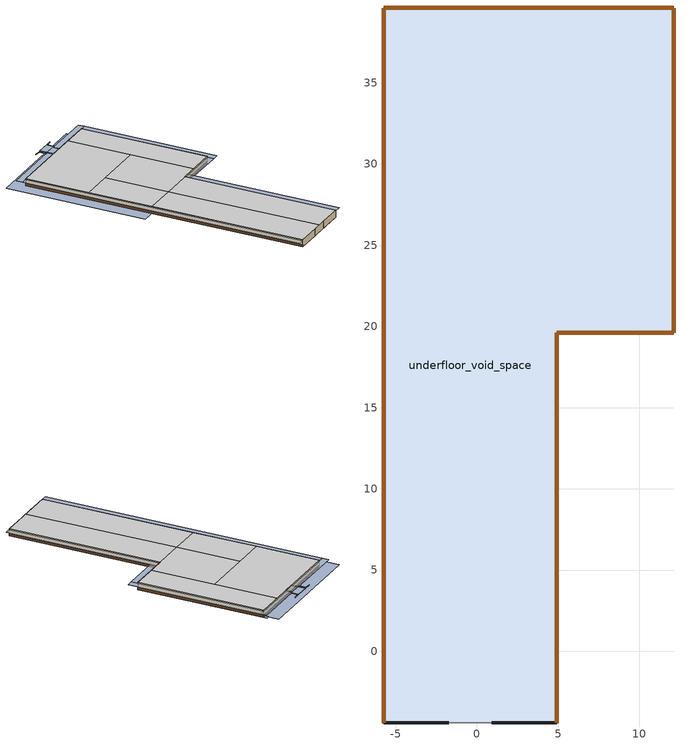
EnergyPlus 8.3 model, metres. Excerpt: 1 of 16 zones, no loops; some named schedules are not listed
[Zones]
underfloor_void_space
 floor adiabatic (floor_slab_1): 12.1,19.6 4.91,19.6 4.91,39.6 12.1,39.6 z0; 4.91,-4.41 -5.72,-4.41 -5.72,39.6 4.91,39.6 z0
 wall outside (insulated_metal_panel_wall_5): 0.91,-4.41 4.91,-4.41 4.91,19.6 12.1,19.6 12.1,39.6 -5.72,39.6 -5.72,-4.41 -1.72,-4.41 z0:1.12
 wall adiabatic (internal_partition_9): -1.72,-4.41 0.91,-4.41 z0:1.12
 door (plenum_concrete_base_wall_7): 4.91,-4.41 4.91,19.59 / 4.91,19.6 12.1,19.6 / 12.1,19.6 12.1,39.6 / 12.1,39.6 -5.72,39.6 / -5.72,39.59 -5.72,-4.41 z0:0.35
 ceiling to central (internal_floor_3): -0.41,19.6 7.75,19.6 7.75,29.6 -0.41,29.6 z1.12
 ceiling to neOff (internal_floor_noCarpet): 7.75,19.6 12.1,19.6 12.1,39.6 7.75,39.6 z1.12
 ceiling to seOff (internal_floor_3): -0.41,-4.41 4.91,-4.41 4.91,19.6 -0.41,19.6 z1.12
 ceiling to nwOff (internal_floor_noCarpet): -5.72,19.6 -0.41,19.6 -0.41,29.6 -5.72,29.6 z1.12
 ceiling to swOff (internal_floor_3): -5.72,-4.41 -0.41,-4.41 -0.41,19.6 -5.72,19.6 z1.12
 ceiling to largeConf (internal_floor_noCarpet): -5.72,29.6 7.75,29.6 7.75,39.6 -5.72,39.6 z1.12
shading: 1.88,41.75 2.88,41.75 / 2.88,41.75 2.88,40.61 / 2.88,40.61 3.18,40.61 / 3.18,40.61 3.19,39.6 / 3.19,39.6 4.98,39.6 / 4.98,39.6 4.98,40.61 / 4.98,40.61 5.28,40.61 / 5.28,40.61 5.28,41.75 / 5.28,41.75 6.28,41.75 z1.02:1.12; -5.72,-4.41 -6.72,-4.41 -6.72,39.6 -5.72,39.6 z1.02; 5.91,-4.41 4.91,-4.41 4.91,19.6 5.91,19.6 z1.02; 12.1,18.6 5.92,18.6 5.92,19.6 12.1,19.6 z1.02; 13.1,18.59 12.1,18.59 12.1,39.6 13.1,39.6 z1.02; 4.98,39.6 3.19,39.6 3.18,40.61 4.98,40.61 z1.02; 5.28,40.61 4.98,40.61 4.98,41.75 5.28,41.75 z1.02; 4.98,40.61 2.88,40.61 2.88,41.75 4.98,41.75 z1.02; 3.19,39.6 4.98,39.6 4.98,40.61 3.18,40.61 z1.12; 3.18,40.61 5.28,40.61 5.28,41.75 3.17,41.75 z1.12; 3.18,39.61 -6.72,39.6 -6.72,40.6 3.18,40.61 z1.02; 13.1,39.61 4.98,39.6 4.98,40.6 13.1,40.61 z1.02; 11.65,19.6 12.1,19.6 12.1,40.2 11.65,40.2 z0; -7.72,19.6 11.65,19.6 11.65,41.75 -7.72,41.75 z0
[Building]
Building: North Axis {deg}=15; Terrain=Suburbs; Loads Convergence Tolerance Value=0.04; Temperature Convergence Tolerance Value {deltaC}=0.4; Solar Distribution=FullExterior; Maximum Number of Warmup Days=25; Minimum Number of Warmup Days=6
[Site:Location]
Pittsburgh PA USA: Latitude {deg}=40.36; Longitude {deg}=-79.92; Time Zone {hr}=-5; Elevation {m}=388
[SizingPeriod:DesignDay] Day of Month=15; Humidity Condition Type=WetBulb; Barometric Pressure {Pa}=96749.9; Wind Direction {deg}=0; Rain Indicator=No; Snow Indicator=No
Name | Month | Day Type | Maximum Dry-Bulb Temperature {C} | Daily Dry-Bulb Temperature Range {deltaC} | Wetbulb or DewPoint at Maximum Dry-Bulb {C} | Wind Speed {m/s} | Daylight Saving Time Indicator | Sky Clearness
Summer Design Day in Pittsburgh PA 99.6 | 7 | SummerDesignDay | 32.2 | 9.8 | 22.4 | 0 | Yes | 0.98
Winter Design Day in Pittsburgh PA 99.6 | 1 | WinterDesignDay | -14.7 | 0 | -14.7 | 11.2 | No | 0
[Site:GroundTemperature:BuildingSurface]
18, 18, 18, 18, 18, 18, 18, 18, 18, 18, 18, 18
[Site:GroundTemperature:FCfactorMethod]
January Ground Temperature {C}=2.1; February Ground Temperature {C}=1.21; March Ground Temperature {C}=2.79; April Ground Temperature {C}=5.27; May Ground Temperature {C}=11.76; June Ground Temperature {C}=16.77; July Ground Temperature {C}=20.14; August Ground Temperature {C}=21.17; September Ground Temperature {C}=19.42; October Ground Temperature {C}=15.53; November Ground Temperature {C}=10.34; December Ground Temperature {C}=5.52
[Site:GroundTemperature:Shallow]
14, 14, 14, 14, 14, 14, 14, 14, 14, 14, 14, 14
[Site:GroundTemperature:Deep]
14, 14, 14, 14, 14, 14, 14, 14, 14, 14, 14, 14
[Site:GroundReflectance]
0.2, 0.2, 0.2, 0.2, 0.2, 0.2, 0.2, 0.2, 0.2, 0.2, 0.2, 0.2
[Site:GroundReflectance:SnowModifier]
2, 2
[Material]
aerated_concrete_20cm: Rough, 0.2, 1.13, 2000, 1000, 0.9, 0.6, 0.6
aerated_concrete_30cm: Rough, 0.3, 1.13, 2000, 1000, 0.9, 0.6, 0.6
aerated_concrete_1cm: Rough, 0.05, 1.13, 2000, 1000, 0.9, 0.6, 0.6
steel_5mm: Rough, 0.05, 45, 7800, 480, 0.9, 0.6, 0.6
foam_polyisocyanate_105mm: Rough, 0.105, 0.03, 45, 1470, 0.9, 0.6, 0.6
gypsum_plasterboard_25mm: Rough, 0.025, 0.25, 900, 1000, 0.9, 0.5, 0.5
[Material:NoMass] Roughness=Rough; Thermal Absorptance=0.9; Solar Absorptance=0.7; Visible Absorptance=0.7
Name | Thermal Resistance {m2-K/W}
carpet | 0.28
air_gap_10mm | 0.15
[WindowMaterial:SimpleGlazingSystem]
iw_ext_win_simple: U-Factor #CaliPara4:External Window U,=2.085; was 0.292 Solar Heat Gain Coefficient #CaliPara5:External Window SHGC,=0.446; Visible Transmittance=0.252
[WindowMaterial:Shade]
internal_shade_30004: Solar Transmittance=0.05; Solar Reflectance=0.35; Visible Transmittance=0.05; Visible Reflectance=0.35; Infrared Hemispherical Emissivity=0.9; Infrared Transmittance=0; Thickness {m}=0.005; Conductivity {W/m-K}=0.1; Shade to Glass Distance {m}=0.05; Top Opening Multiplier=0; Bottom Opening Multiplier=0; Left-Side Opening Multiplier=0; Right-Side Opening Multiplier=0; Airflow Permeability=0
[WindowMaterial:Blind] Slat Orientation=Horizontal; Slat Infrared Hemispherical Transmittance=0; Blind Top Opening Multiplier=0.5; Blind Bottom Opening Multiplier=0.5; Blind Left Side Opening Multiplier=0.5; Blind Right Side Opening Multiplier=0.5; Minimum Slat Angle {deg}=0
Name | Slat Width {m} | Slat Separation {m} | Slat Thickness {m} | Slat Angle {deg} | Slat Conductivity {W/m-K} | Slat Beam Solar Transmittance | Front Side Slat Beam Solar Reflectance | Back Side Slat Beam Solar Reflectance | Slat Diffuse Solar Transmittance | Front Side Slat Diffuse Solar Reflectance | Back Side Slat Diffuse Solar Reflectance | Slat Beam Visible Transmittance | Front Side Slat Beam Visible Reflectance | Back Side Slat Beam Visible Reflectance | Slat Diffuse Visible Transmittance | Front Side Slat Diffuse Visible Reflectance | Back Side Slat Diffuse Visible Reflectance | Front Side Slat Infrared Hemispherical Emissivity | Back Side Slat Infrared Hemispherical Emissivity | Blind to Glass Distance {m} | Maximum Slat Angle {deg}
external_reflector_30001 | 0.37 | 0.37 | 0.01 | 0 | 1 | 0.332 | 0.5 | 0.1 | 0.332 | 0.5 | 0.1 | 0.337 | 0.5 | 0.1 | 0.337 | 0.5 | 0.1 | 0.84 | 0.84 | 1 | 90
blind_3002 | 0.007 | 0.005 | 0.0002 | 20 | 221 | 0 | 0.8 | 0.8 | 0 | 0.8 | 0.8 | 0 | 0.8 | 0.8 | 0 | 0.8 | 0.8 | 0.9 | 0.9 | 0.02 | 0
[Construction]
floor_slab_1: aerated_concrete_20cm
insulated_metal_panel_wall_5: steel_5mm, foam_polyisocyanate_105mm, steel_5mm
plenum_concrete_base_wall_7: aerated_concrete_30cm
internal_partition_9: gypsum_plasterboard_25mm, air_gap_10mm, gypsum_plasterboard_25mm
lowe_double_layer_inside_blind_2001: iw_ext_win_simple, blind_3002
lowe_double_layer_inside_shade_2003: iw_ext_win_simple, internal_shade_30004
lowe_double_layer_outside_reflector_2004: external_reflector_30001, iw_ext_win_simple
lowe_double_layer_outside_blind_2006: blind_3002, iw_ext_win_simple
internal_floor_3: carpet, aerated_concrete_1cm
internal_floor_noCarpet: aerated_concrete_1cm
[WindowProperty:ShadingControl] Shading Control Type=AlwaysOn; Shading Control Is Scheduled=No; Glare Control Is Active=No; Setpoint 2 {W/m2 or deg C}=0
Name | Shading Type | Construction with Shading | Type of Slat Angle Control for Blinds
interior_blind_control_1001 | InteriorBlind | lowe_double_layer_inside_blind_2001 | FixedSlatAngle
interior_shade_control_1003 | InteriorShade | lowe_double_layer_inside_shade_2003 | FixedSlatAngle
external_reflector_control_1004 | ExteriorBlind | lowe_double_layer_outside_reflector_2004 | BlockBeamSolar
external_blind_control_1006 | ExteriorBlind | lowe_double_layer_outside_blind_2006 | FixedSlatAngle
[Zone]
underfloor_void_space: Type=1; Multiplier=1; Zone Inside Convection Algorithm=TARP; Part of Total Floor Area=No
[ZoneInfiltration:DesignFlowRate]
underfloor_void_space Infiltration: Zone or ZoneList=underfloor_void_space; Schedule=Infiltration_Mar_More; Design Flow Rate Calculation Method=AirChanges/Hour; Design Flow Rate {m3/s}=0.057085; Air Changes per Hour {1/hr} #CaliPara7: Infiltration Rate.=0.252; Constant Term Coefficient was 1=1; Temperature Term Coefficient=0; Velocity Term Coefficient=0; Velocity Squared Term Coefficient=0
[AvailabilityManager:Scheduled]
Name | Schedule
DOAS Availability | Semco_sys_op
tempHWLoop Availability | HWLoop_op
tempCHWLoop Availability | CHWLoop_op
[SetpointManager:Scheduled] Control Variable=Temperature
Name | Schedule | Setpoint Node or NodeList
Air Loop Setpoint Manager | iw_semco_sp_stpt | Air Loop Setpoint Manager Node List
HW Loop Setpoint Manager | hw_sp_stpt | HW Loop Setpoint Manager Node List
CHW Loop Setpoint Manager | chw_sp_stpt | CHW Loop Setpoint Manager Node List
[EnergyManagementSystem:Sensor]
Heating_switch: EMS_heating_time_switch_sch; Schedule Value
IAT_temp_stpt_base: IAT_temp_stpt_base_sch; Schedule Value
OAT: Environment; Site Outdoor Air Drybulb Temperature
OADP: Environment; Site Outdoor Air Dewpoint Temperature
OARH: Environment; Site Outdoor Air Relative Humidity
WDS: Environment; Site Wind Speed
OAE: Environment; Site Outdoor Air Enthalpy
IS_RAIN: Environment; Site Rain Status
HWOEN_stpt: HWOEN_stpt_sch; Schedule Value
Heating_weekendsetback: Heating_weekendsetback_sch; Schedule Value
Heating_nightsetback: Heating_nightsetback_sch; Schedule Value
Weekday_occup_st_hr: Weekday_occup_st_hr_sch; Schedule Value
Weekday_occup_ed_hr: Weekday_occup_ed_hr_sch; Schedule Value
Weekend_occup_st_hr: Weekend_occup_st_hr_sch; Schedule Value
Weekend_occup_ed_hr: Weekend_occup_ed_hr_sch; Schedule Value
Semco_T_SP: Semco_op_T_stpt_sch; Schedule Value
Semco_DP_SP: Semco_op_Tdp_stpt_sch; Schedule Value
DOAS_RADT_STPT: DOAS_radt_stpt_sch; Schedule Value
SEMCO_SYS_OP_SENSOR: Semco_sys_op; Schedule Value
mullion_heating_control_temp_high_sensor: mullion_heating_control_temp_high; Schedule Value
mullion_heating_control_temp_low_sensor: mullion_heating_control_temp_low; Schedule Value
iw_hw_ssp_2017_sensor: hw_sp_stpt; Schedule Value
seOff_ppd_sensor: People seOff; Zone Thermal Comfort Fanger Model PPD
swOff_ppd_sensor: People swOff; Zone Thermal Comfort Fanger Model PPD
neOff_ppd_sensor: People neOff; Zone Thermal Comfort Fanger Model PPD
nwOff_ppd_sensor: People nwOff; Zone Thermal Comfort Fanger Model PPD
largeConf_ppd_sensor: People largeConf; Zone Thermal Comfort Fanger Model PPD
central_ppd_sensor: People central; Zone Thermal Comfort Fanger Model PPD
IAT_EFFEC_STPT_sensor: IAT_EFFEC_STPT_sch; Schedule Value
[EnergyManagementSystem:GlobalVariable]
IW_Node4_N_T_Ave
IW_CWS_IEN
IW_HW_OEN
IW_COOLMODE
IW_HEATMODE
IW_SWINGMODE
IW_FREECOOL
IW_MAX_ZDP
IW_AVG_ZDP
IAT_EFFEC_STPT
IAT_EFFEC_STPT_iw_logics
IS_DAY
AVE_CO2
Heating_spw_stpt
Heating_spw_stpt_lastStep
PID_error_lastStep
CalculatedHeatingDmd
AveragePPD
MaxPPD
IW_OCCUPY_MODE
[EnergyManagementSystem:Program]
InitVar: SET IW_Node4_N_T_Ave = 0; SET IW_CWS_IEN = 0; SET IW_HW_OEN = 0; SET IW_COOLMODE = 0; SET IW_HEATMODE = 0; SET IW_FREECOOL = 0; SET IW_MAX_ZDP = 50; SET IW_AVG_ZDP = 50; SET IAT_EFFEC_STPT = IAT_temp_stpt_base; SET IAT_EFFEC_STPT_iw_logics = IAT_temp_stpt_base; SET IW_OCCUPY_MODE = 0; SET IW_SWINGMODE = 0; SET AVE_CO2 = 0; SET IS_DAY = 0; SET Heating_spw_stpt = 60; SET CalculatedHeatingDmd = 0; SET AveragePPD = 0; SET MaxPPD = 0; SET Heating_spw_stpt_lastStep = Heating_spw_stpt
CalcAvgNMaxPPD: SET SumNumerator = seOff_ppd_sensor + swOff_ppd_sensor + neOff_ppd_sensor + nwOff_ppd_sensor + largeConf_ppd_sensor + central_ppd_sensor; SET SumDenominator = 6; SET AveragePPD = SumNumerator / SumDenominator; SET MaxPPD0 = @MAX seOff_ppd_sensor swOff_ppd_sensor; SET MaxPPD1 = @MAX neOff_ppd_sensor nwOff_ppd_sensor; SET MaxPPD2 = @MAX largeConf_ppd_sensor central_ppd_sensor; SET MaxPPD3 = @MAX MaxPPD0 MaxPPD1; SET MaxPPD4 = @MAX MaxPPD3 MaxPPD2; SET MaxPPD = MaxPPD4
CalcNorZoneTemp: SET SumNumerator = CO2_largeConf + CO2_neOff + CO2_swOff; SET SumDenominator = 3; SET AVE_CO2 = SumNumerator / SumDenominator
CalDmdHeatingDmd: SET TmpDiff = @Abs(hw_dmd_in_temp_sensor - hw_dmd_out_temp_sensor); SET CalculatedHeatingDmd = 4.178 * hw_dmd_out_flow_sensor * TmpDiff
CalcAveCO2: SET SumNumerator0 = T_largeConf + T_neOff; SET SumNumerator1 = T_central + T_nwOff; SET SumNumerator = SumNumerator0 + SumNumerator1; SET SumDenominator = 4; SET IW_Node4_N_T_Ave = SumNumerator / SumDenominator
CalcMaxZDP: SET MaxZDP0 = @MAX Tdp_largeConf Tdp_neOff; SET MaxZDP1 = @MAX Tdp_nwOff Tdp_central; SET MaxZDP2 = @MAX MaxZDP1 MaxZDP0; SET IW_MAX_ZDP = MaxZDP2
CalcAvgZDP: SET SumNumerator = Tdp_largeConf + Tdp_neOff; SET SumDenominator = 2; SET IW_AVG_ZDP = SumNumerator / SumDenominator
DeterCWSIEN: IF IW_Node4_N_T_Ave > IAT_EFFEC_STPT; SET IW_CWS_IEN = 1; ELSEIF IW_Node4_N_T_Ave < IAT_EFFEC_STPT - 0.5; SET IW_CWS_IEN = 0; ENDIF
DeterHWOEN: IF OAT < HWOEN_stpt; SET IW_HW_OEN = 1; ELSEIF OAT > HWOEN_stpt + 1; SET IW_HW_OEN = 0; ENDIF
DeterMODE: SET HEATMODE_MODE = 1; IF IW_CWS_IEN == 1 && Heating_switch == 0; SET IW_COOLMODE = 1; SET IW_HEATMODE = 0; SET IW_SWINGMODE = 0; ELSEIF IW_HW_OEN == 1 && Heating_switch == 1; SET IW_HEATMODE = 1; SET IW_COOLMODE = 0; SET IW_SWINGMODE = 0; ELSE; SET IW_HEATMODE = 0; SET IW_COOLMODE = 0; SET IW_SWINGMODE = 1; ENDIF
CalEffecStpt_iw_logics: IF IW_COOLMODE == 1; SET IAT_EFFEC_STPT_iw_logics = IAT_temp_stpt_base; ELSEIF IW_HEATMODE == 1; IF DayOfWeek > 1 && DayOfWeek < 7; IF Hour >= Weekday_occup_st_hr && Hour < Weekday_occup_ed_hr; SET IAT_EFFEC_STPT_iw_logics = IAT_temp_stpt_base; SET IW_OCCUPY_MODE = 1; ELSE; SET IAT_EFFEC_STPT_iw_logics = IAT_temp_stpt_base - Heating_nightsetback; SET IW_OCCUPY_MODE = 0; ENDIF; ELSEIF DayOfWeek == 1 || DayOfWeek == 7; IF Hour >= Weekend_occup_st_hr && Hour < Weekend_occup_ed_hr; SET IAT_EFFEC_STPT_iw_logics = IAT_temp_stpt_base - Heating_weekendsetback; SET IW_OCCUPY_MODE = 1; ELSE; SET IAT_EFFEC_STPT_iw_logics = IAT_temp_stpt_base - Heating_nightsetback; SET IW_OCCUPY_MODE = 0; ENDIF; ENDIF; ENDIF
CalEffecStpt: SET IAT_EFFEC_STPT = IAT_EFFEC_STPT_sensor
DeterIsDay: IF DayOfWeek > 1 && DayOfWeek < 7; IF Hour >= Weekday_occup_st_hr && Hour < Weekday_occup_ed_hr; SET IS_DAY = 1; ELSE; SET IS_DAY = 0; ENDIF; ELSEIF DayOfWeek == 1 || DayOfWeek == 7; IF Hour >= Weekend_occup_st_hr && Hour < Weekend_occup_ed_hr; SET IS_DAY = 1; ELSE; SET IS_DAY = 0; ENDIF; ENDIF
DeterFreecool: SET IW_FREECOOL = 0; SET IAT = IW_Node4_N_T_Ave; IF IW_SWINGMODE == 1; IF Hour >= 3 && Hour < 23; IF IAT > 22.8 && OAT > IAT - 8.3 && OAT < IAT; IF WDS < 2.2 && IS_RAIN == 0 && OARH < 95; IF OARH < 85 || IAT - OAT > 3.8; SET IW_FREECOOL = 1; ENDIF; ENDIF; ENDIF; ELSE; IF IAT > 21.7 && OAT < 25.6 && OAT > IAT - 11.1; IF WDS < 2.7 && IS_RAIN == 0 && OAE < IAE; IF OARH < 95; SET IW_FREECOOL = 1; ENDIF; ENDIF; ENDIF; ENDIF; ELSEIF IW_COOLMODE == 1; IF Hour >= 3 && Hour < 23; IF IAT > 20 && OAT > 15 && OAT < 25.6 && OAT < && OAT < IAT; IF WDS < 2.2 && IS_RAIN == 0 && OADP < IW_AVG_ZDP; IF OARH < 90; SET IW_FREECOOL = 1; ENDIF; ENDIF; ENDIF; ELSE; IF IAT > 18.3 && OAT > 11.7 && OAT < 25.6 && OAT < && OAT < IAT; IF WDS < 2.2 && IS_RAIN == 0 && OADP < IW_AVG_ZDP; IF OARH < 85; SET IW_FREECOOL = 1; ENDIF; ENDIF; ENDIF; ENDIF; ENDIF
DeterSemcoOp: SET Set_semco_sys_op = 0; IF IW_COOLMODE == 1; IF IW_FREECOOL == 0; IF IW_AVG_ZDP > Semco_DP_SP || IW_Node4_N_T_Ave > Semco_T_SP; SET Set_semco_sys_op = NULL; ENDIF; ENDIF; ELSE; IF IW_FREECOOL == 0; IF AVE_CO2 > 1000; SET Set_semco_sys_op = NULL; ENDIF; ENDIF; ENDIF
SemcoSyncOp: IF IW_COOLMODE == 1; IF SEMCO_SYS_OP_SENSOR == 1; SET Set_DOAS_desiccant_sys_op = NULL; SET Set_desiccant_wheel_op = NULL; ELSE; SET Set_DOAS_desiccant_sys_op = 0; SET Set_desiccant_wheel_op = 0; ENDIF; ENDIF
DeterHeatRecvOp: IF DOAS_RAT < 26.7 && DOAS_RAT > 18.3 && DOAS_RADT < 18.3; SET Set_DOAS_htrv_op = NULL; ELSE; SET Set_DOAS_htrv_op = 0; ENDIF
DeterGasBurnerOp: IF DOAS_DX_LVG_T > 12.8 && DOAS_RADT > DOAS_RADT_STPT; SET Set_burner_op = NULL; ELSE; SET Set_burner_op = 0; ENDIF
DeterRegenFanOp: IF REGEN_INLET_T > 48.9 || REGEN_EXIT_T > 48.9; SET Set_regen_fan_op = NULL; ELSE; SET Set_regen_fan_op = 0; ENDIF
CtrlRadiantSys: IF IW_COOLMODE == 1; SET Set_HWLoop_SuperCtrl_op = 0; SET Set_CHWLoop_SuperCtrl_op = NULL; SET Set_coolwave_op = NULL; SET Set_seOff_fcu_op = NULL; SET Set_swOff_fcu_op = NULL; SET Set_mullion_heating_control_temp_high = 5; SET Set_mullion_heating_control_temp_low = 0; SET Set_mullion_cooling_control_temp_high = NULL; SET Set_mullion_cooling_control_temp_low = NULL; SET Set_radpanel_heating_control_temp_high = 5; SET Set_radpanel_heating_control_temp_low = 0; SET Set_radpanel_cooling_control_temp_high = NULL; SET Set_radpanel_cooling_control_temp_low = NULL; SET Set_chw_sp_stpt = IW_MAX_ZDP; ELSEIF IW_HEATMODE == 1; SET Set_HWLoop_SuperCtrl_op = NULL; SET Set_CHWLoop_SuperCtrl_op = 0; SET Set_coolwave_op = 0; SET Set_seOff_fcu_op = 0; SET Set_swOff_fcu_op = 0; SET Set_mullion_heating_control_temp_high= NULL; SET Set_mullion_heating_control_temp_low= NULL; SET Set_mullion_cooling_control_temp_high = 55; SET Set_mullion_cooling_control_temp_low = 51; SET hw_ssp_mode = 1; IF hw_ssp_mode == 0; SET Set_hw_sp_stpt = NULL; ELSE; IF IW_Node4_N_T_Ave < IAT_EFFEC_STPT; IF (IAT_EFFEC_STPT - IW_Node4_N_T_Ave) > 1.0; SET Heating_spw_stpt = 75; ELSE; SET Kp = 2; SET PID_error_thisStep = IAT_EFFEC_STPT - IW_Node4_N_T_Ave; SET Heating_spw_stpt = Heating_spw_stpt_lastStep + Kp * (PID_error_thisStep - PID_error_lastStep); SET stpt_PID_high = 55; SET Heating_spw_stpt = @MIN stpt_PID_high Heating_spw_stpt; IF IS_DAY == 1; SET stpt_low = 26.67; SET stpt_high = 75; SET stpt_bias_high = 25.0; SET stpt_bias_low = 0.0; SET stpt_bias = 0 + stpt_bias_high/27.7 * (10 - OAT); SET stpt_bias = @MIN stpt_bias_high stpt_bias; SET stpt_bias = @MAX stpt_bias_low stpt_bias; ELSE; SET stpt_low = 18.33; SET stpt_high = 51.67; SET stpt_bias = 0; ENDIF; SET Heating_spw_stpt = Heating_spw_stpt + stpt_bias; SET Heating_spw_stpt = @MAX stpt_low Heating_spw_stpt; SET Heating_spw_stpt = @MIN stpt_high Heating_spw_stpt; ENDIF; ELSE; SET Heating_spw_stpt = IW_Node4_N_T_Ave; ENDIF; SET Set_hw_sp_stpt = Heating_spw_stpt; SET Heating_spw_stpt_lastStep = Set_hw_sp_stpt; ENDIF; IF IS_DAY == 1; SET Set_radpanel_heating_control_temp_high= NULL; SET Set_radpanel_heating_control_temp_low= NULL; SET Set_radpanel_cooling_control_temp_high = 55; SET Set_radpanel_cooling_control_temp_low = 51; ELSE; SET Set_radpanel_heating_control_temp_high= 5; SET Set_radpanel_heating_control_temp_low= 0; SET Set_radpanel_cooling_control_temp_high = 55; SET Set_radpanel_cooling_control_temp_low = 51; ENDIF; ELSE; SET Set_HWLoop_SuperCtrl_op = 0; SET Set_CHWLoop_SuperCtrl_op = 0; SET Set_coolwave_op = 0; SET Set_seOff_fcu_op = 0; SET Set_swOff_fcu_op = 0; SET Set_mullion_heating_control_temp_high = 5; SET Set_mullion_heating_control_temp_low = 0; SET Set_mullion_cooling_control_temp_high = 50; SET Set_mullion_cooling_control_temp_low = 45; SET Set_radpanel_heating_control_temp_high = 5; SET Set_radpanel_heating_control_temp_low = 0; SET Set_radpanel_cooling_control_temp_high = 50; SET Set_radpanel_cooling_control_temp_low = 45; ENDIF
[EnergyManagementSystem:ProgramCallingManager]
init_program_call: BeginNewEnvironment; InitVar
sensor_info_calls: EndOfZoneTimestepAfterZoneReporting; CalcNorZoneTemp; CalcAveCO2; CalcMaxZDP; CalcAvgZDP
control_calls: AfterPredictorAfterHVACManagers; DeterCWSIEN; DeterHWOEN; DeterMODE; CalEffecStpt; CalEffecStpt_iw_logics; DeterIsDay; DeterFreecool; DeterSemcoOp; SemcoSyncOp; DeterHeatRecvOp; DeterGasBurnerOp; DeterRegenFanOp; CtrlRadiantSys
sensor_output_calls: EndOfZoneTimestepBeforeZoneReporting; CalcAvgNMaxPPD; CalDmdHeatingDmd
[EnergyManagementSystem:Actuator] Actuated Component Type=Schedule:Compact; Actuated Component Control Type=Schedule Value
Name | Actuated Component Unique
Set_mullion_op | mullion_op
Set_radiant_panel_op | chilledCeiling_op
Set_coolwave_op | Coolwave_op
Set_seOff_fcu_op | seOff_fcu_op
Set_swOff_fcu_op | swOff_fcu_op
Set_semco_sys_op | Semco_sys_op
Set_HWLoop_op | HWLoop_op
Set_CHWLoop_op | CHWLoop_op
Set_mullion_heating_control_temp_high | mullion_heating_control_temp_high
Set_mullion_heating_control_temp_low | mullion_heating_control_temp_low
Set_mullion_cooling_control_temp_high | mullion_cooling_control_temp_high
Set_mullion_cooling_control_temp_low | mullion_cooling_control_temp_low
Set_radpanel_heating_control_temp_high | radpanel_heating_control_temp_high
Set_radpanel_heating_control_temp_low | radpanel_heating_control_temp_low
